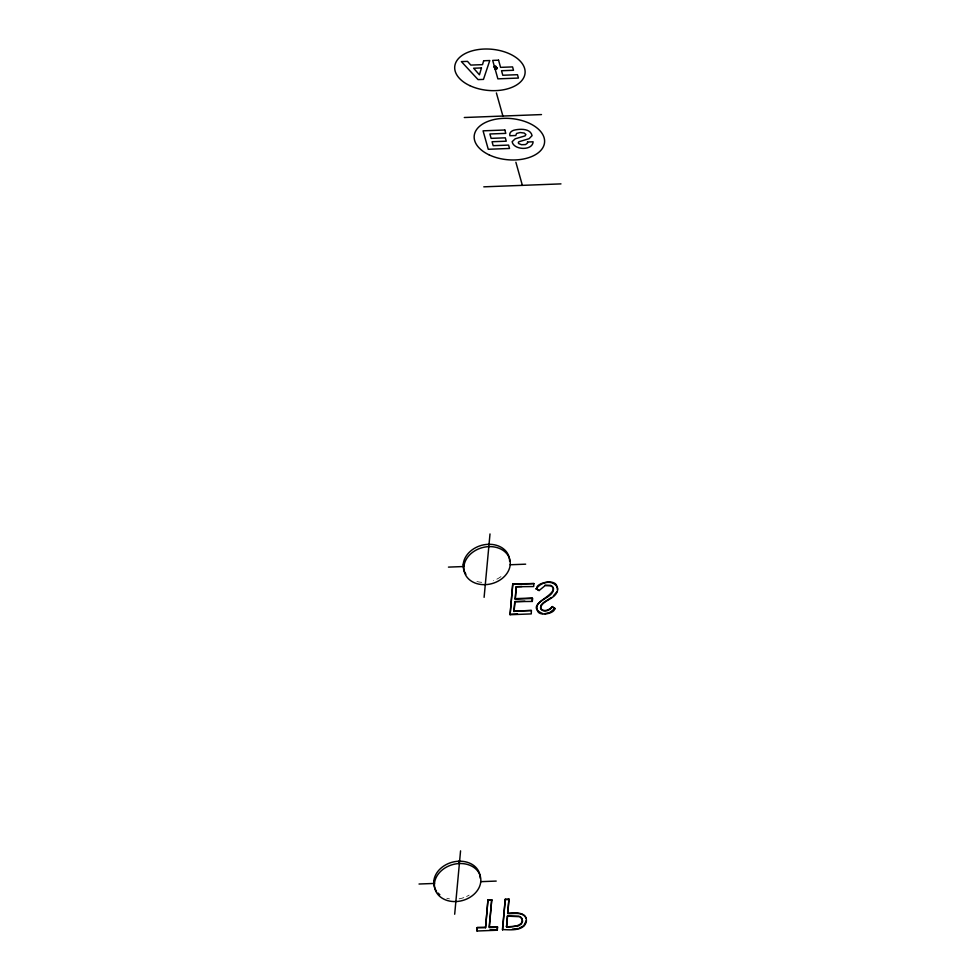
<?xml version="1.0" encoding="UTF-8"?>
<svg xmlns="http://www.w3.org/2000/svg" width="980" height="980" viewBox="0 0 980 980"><rect width="100%" height="100%" fill="white"/><g stroke="black" fill="none" stroke-linecap="round" stroke-linejoin="round"><path stroke-width="0.73" stroke-dasharray="4.9 3.68" d="M500.976 576.595A23.544 18.632 -15.7 0 1 493.295 580.687M481.756 582.316A23.544 18.632 -15.7 0 1 476.243 581.336M469.151 895.108A23.544 18.632 -15.7 0 1 466.578 896.48M463.859 897.594A23.544 18.632 -15.7 0 1 458.126 898.991M449.502 898.88A23.544 18.632 -15.7 0 1 446.807 898.244"/><path stroke-width="1.47" d="M454.683 914.242L460.563 850.861M484.108 597.335L490 533.953M477.174 927.57L477.027 931L497.277 930.228L497.424 926.798L489.179 927.105L491.727 899.726L487.954 899.873L485.541 927.717L477.174 927.57L485.406 927.252M477.027 931L477.297 928.023M531.405 610.479L513.924 611.14L531.405 610.479L531.258 613.909L510.078 614.717L512.773 583.909L533.929 583.566L533.647 586.542L516.191 586.738L521.96 586.518M510.078 614.717L512.773 583.909M514.047 609.78L514.806 601.634L524.913 601.242M514.806 601.634L532.275 601.438L532.544 598.462L515.211 599.123L516.191 586.738M514.047 611.606L514.929 602.1M515.211 599.123L516.313 587.204M485.541 927.717L487.954 899.873M497.546 927.252L489.314 927.57L491.727 899.726M497.277 930.228L497.424 926.798M515.076 598.658L532.41 597.996L532.275 601.438M505.264 899.211L502.446 929.567C509.625 929.751 524.545 931.686 526.419 921.053C526.897 911.29 514.059 912.809 507.652 913.189L508.963 899.077L505.264 899.211L502.581 930.02M507.371 916.153L519.265 916.668L521.862 918.395L522.597 921.188L521.336 924.018L518.518 925.929L506.55 926.909L507.371 916.153L519.13 916.214M506.55 926.909L507.505 916.619M526.187 918.309C523.075 911.461 513.753 913.85 507.775 913.654L508.963 899.077M526.285 920.6L523.81 925.671L519.388 928.146M556.799 591.883L553.406 595.901M557.461 589.58A9.457 7.485 -15.7 0 0 556.983 586.53C554.766 576.485 528.918 585.575 539.11 590.548L545.101 585.636L550.674 585.82A6.223 4.925 -15.7 0 1 553.504 588.845C553.247 598.952 533.096 599.27 537.567 610.932C540.005 618.123 561.332 611.214 552.255 606.583C549.731 609.915 543.545 612.598 540.642 608.372L541.107 604.954L543.128 602.859L551.409 597.469M536.121 589.115C540.188 582.132 552.524 579.045 557.106 586.996A9.457 7.485 -15.7 0 1 556.922 592.349C553.565 599.442 543.337 600.115 540.556 607.343L540.776 608.837C543.569 613.149 550.748 610.307 552.255 606.583M555.084 608.347L549.915 612.439L544.929 613.688M544.978 585.17L550.54 585.354A6.223 4.925 -15.7 0 1 553.382 588.38C553.431 597.384 523.7 605.236 542.577 613.541M518.396 928.501L512.466 929.126M494.263 66.714L495.99 66.652M494.361 67.057L496.088 66.995M494.459 67.412L496.186 67.338M494.545 67.755L496.86 67.669L497.154 68.71L494.839 68.796L494.165 66.371L495.892 66.297L496.578 68.723M494.643 68.098L496.958 68.012M494.741 68.453L497.056 68.355M464.3 117.514L541.487 114.574M483.789 186.837L560.976 183.885M448.46 567.114L463.944 566.526L463.295 564.223M510.163 564.762L525.648 564.174M512.895 584.374L533.929 583.566M509.955 614.252L517.514 613.97M419.024 884.021L434.507 883.433L433.858 881.118M480.739 881.669L496.211 881.081M488.089 900.338L491.85 900.191M505.398 899.677L509.086 899.542M506.415 926.455C511.854 928.036 527.375 925.01 520.637 916.888M489.914 930.045L497.142 929.763M535.987 588.649L539.11 590.548M552.377 607.037L555.219 608.801M495.317 66.322L496.002 68.747M494.741 66.346L495.427 68.772M496.395 92.941L502.899 116.044M515.884 162.251L522.377 185.367M436.48 891.175A23.544 18.632 -15.7 0 1 433.748 882.319L433.969 879.93A23.544 18.632 -15.7 0 1 458.738 861.224L459.387 863.539A23.544 18.632 -15.7 0 1 480.849 880.481L480.617 882.87A23.544 18.632 -15.7 0 1 455.859 901.563A23.544 18.632 -15.7 0 1 434.397 884.622L434.618 882.233A23.544 18.632 -15.7 0 1 459.387 863.539M509.625 561.258A23.544 18.632 -15.7 0 0 488.175 544.317A23.544 18.632 -15.7 0 0 463.405 563.022L463.185 565.411A23.544 18.632 -15.7 0 0 465.904 574.268M458.738 861.224A23.544 18.632 -15.7 0 1 480.2 878.166M439.836 894.703A23.544 18.632 -15.7 0 1 438.011 893.037M527.497 142.002L527.497 143.117L525.501 144.562L521.568 144.722L518.885 143.692A2.548 1.495 5.3 0 1 519.192 141.659L529.077 138.707L532.067 135.669C530.56 128.135 519.388 128.711 513.545 130.316A9.249 5.415 5.3 0 0 509.772 134.052L509.906 135.73L515.774 135.51L516.582 133.452L520.135 132.533L524.19 133.035L525.893 134.53L525.084 135.889L515.186 138.817L512.148 141.696C513.569 150.161 532.63 151.018 533.12 141.794L527.497 142.002M464.055 565.338L463.834 567.726A23.544 18.632 -15.7 0 0 485.296 584.656A23.544 18.632 -15.7 0 0 510.053 565.962L510.274 563.574A23.544 18.632 -15.7 0 0 488.824 546.632A23.544 18.632 -15.7 0 0 464.055 565.338M483.655 60.76L482.515 64.643L470.78 65.084L467.509 61.373L461.396 61.605L478.069 79.613L483.459 79.404L489.767 60.527L483.655 60.76M481.462 67.926L479.441 74.823L473.634 68.233L481.462 67.926M498.563 60.184L492.683 60.405L497.877 78.853L518.42 78.069L517.465 74.701L502.789 75.252L501.527 70.732L513.508 70.278L512.565 66.91L500.572 67.363L498.563 60.184M504.835 130.009L483.067 130.83L488.261 149.279L509.527 148.47L508.583 145.101L493.173 145.677L492.07 141.733L506.256 141.194L505.3 137.825L491.115 138.364L489.89 133.978L505.79 133.378L504.835 130.009M489.265 154.938A35.329 20.666 5.3 0 0 544.488 143.043A35.329 20.666 5.3 0 0 494.422 119.474A35.329 20.666 5.3 0 0 489.265 154.938M469.775 85.615A35.317 20.666 5.3 0 0 524.998 73.721A35.317 20.666 5.3 0 0 474.933 50.164A35.317 20.666 5.3 0 0 469.775 85.615"/></g></svg>
